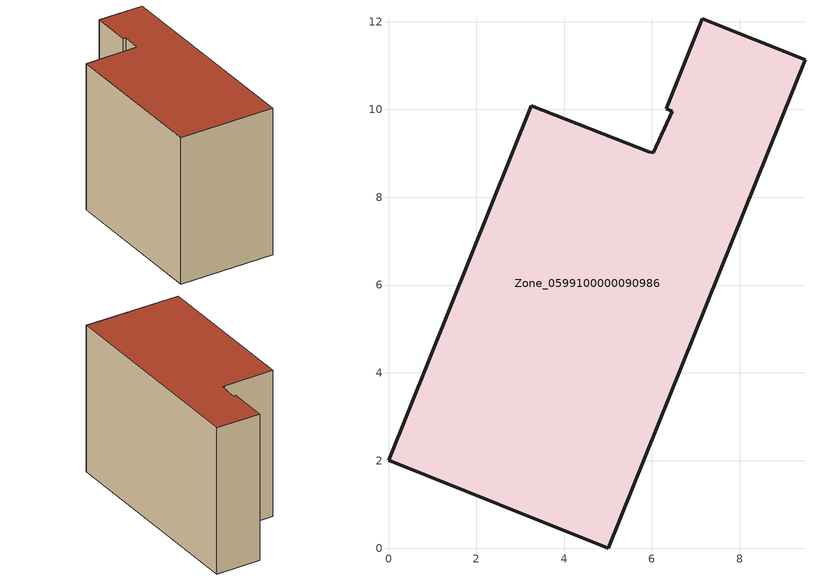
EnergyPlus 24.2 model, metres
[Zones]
Zone_0599100000090986
 floor ground (C_G): 6.03,9.02 6.46,9.96 6.33,10.02 7.15,12.07 9.49,11.13 5.01,0 0,2.01 3.25,10.08 5.93,9.04 z0
 wall outside (C_F): 5.93,9.04 3.25,10.08 0,2.01 5.01,0 9.49,11.13 7.15,12.07 6.33,10.02 6.46,9.96 6.03,9.02 5.93,9.04 z0:8.36
 roof outside (C_R): 6.46,9.96 6.03,9.02 5.93,9.04 3.25,10.08 0,2.01 5.01,0 9.49,11.13 7.15,12.07 6.33,10.02 z8.36
[BUILDING]
Pand.0599100000090986: North Axis=0; Terrain=City; Loads Convergence Tolerance Value=0.04; Temperature Convergence Tolerance Value=0.4; Solar Distribution=FullExterior; Maximum Number of Warmup Days=25; Minimum Number of Warmup Days=1
[Site:Location]
Rotterdam.The.Hague.AP_ZH_NLD Design_Conditions: Latitude=51.96; Longitude=4.45; Time Zone=1; Elevation=-4.5
[SITE:GROUNDTEMPERATURE:BUILDINGSURFACE]
18, 18, 18, 18, 18, 18, 18, 18, 18, 18, 18, 18
[MATERIAL] Thermal Absorptance=0.9; Solar Absorptance=0.7; Visible Absorptance=0.7
Name | Roughness | Thickness | Conductivity | Density | Specific Heat
G.TI.1975-1991 | MediumSmooth | 0.15 | 0.288461 | 540 | 1210
F.TI.1975-1991 | Rough | 0.3 | 0.230769 | 1920 | 840
R.TI.1975-1991 | MediumRough | 0.2 | 0.153846 | 1500 | 1000
[CONSTRUCTION]
C_G: G.TI.1975-1991
C_F: F.TI.1975-1991
C_R: R.TI.1975-1991
[ZONE]
Zone_0599100000090986: Type=1; Multiplier=1; Ceiling Height=Autocalculate; Volume=Autocalculate; Floor Area=autocalculate; Part of Total Floor Area=Yes
[ZONEINFILTRATION:DESIGNFLOWRATE]
Infil_Zone_0599100000090986: Zone or ZoneList or Space or SpaceList=Zone_0599100000090986; Schedule=AlwaysOn; Design Flow Rate Calculation Method=Flow/Area; Flow Rate per Floor Area=0.003; Constant Term Coefficient=1; Temperature Term Coefficient=0; Velocity Term Coefficient=0; Velocity Squared Term Coefficient=0
[HVACTEMPLATE:ZONE:IDEALLOADSAIRSYSTEM]
Zone_0599100000090986: Maximum Heating Supply Air Temperature=50; Minimum Cooling Supply Air Temperature=13; Maximum Heating Supply Air Humidity Ratio=0.0156; Minimum Cooling Supply Air Humidity Ratio=0.0077; Heating Limit=NoLimit; Cooling Limit=NoLimit; Dehumidification Control Type=ConstantSensibleHeatRatio; Cooling Sensible Heat Ratio=0.7; Dehumidification Setpoint=60; Humidification Control Type=None; Humidification Setpoint=30; Outdoor Air Method=None; Outdoor Air Flow Rate per Person=0.00944; Outdoor Air Flow Rate per Zone Floor Area=0; Outdoor Air Flow Rate per Zone=0; Demand Controlled Ventilation Type=None; Outdoor Air Economizer Type=NoEconomizer; Heat Recovery Type=None; Sensible Heat Recovery Effectiveness=0.7; Latent Heat Recovery Effectiveness=0.65
[ZONECONTROL:THERMOSTAT]
ThermostatControl_Zone_0599100000090986: Zone or ZoneList=Zone_0599100000090986; Control Type Schedule=DualSetpointControlType; Control 1=Thermostat_Zone_0599100000090986; Temperature Difference Between Cutout And Setpoint=0
[THERMOSTATSETPOINT:DUALSETPOINT]
Thermostat_Zone_0599100000090986: Heating Setpoint Temperature Schedule=HeatingSetpoint_Zone_0599100000090986; Cooling Setpoint Temperature Schedule=CoolingSetpoint_Zone_0599100000090986
[SCHEDULE:COMPACT]
HeatingSetpoint_Zone_0599100000090986: Through: 12/31, For: AllDays, Until: 24:00, 21
CoolingSetpoint_Zone_0599100000090986: Through: 12/31, For: AllDays, Until: 24:00, 24
DualSetpointControlType: Through: 12/31, For: AllDays, Until: 24:00, 4
AlwaysOn: Through: 12/31, For: AllDays, Until: 24:00, 1
